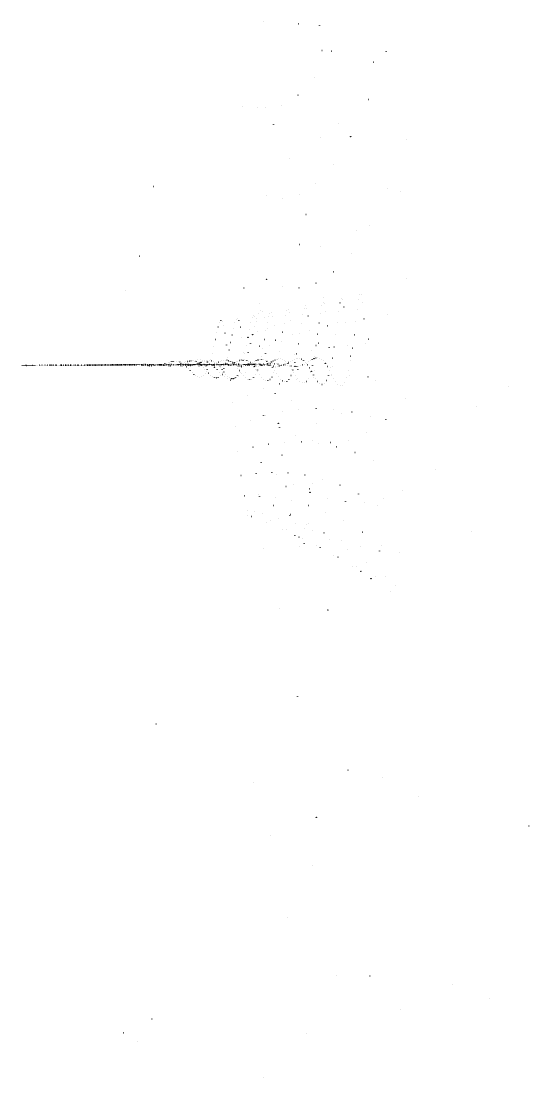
# Model space of a CAD drawing. Header units: millimetres. Extents: x -303 to 487, y -6672 to 12151.
# Drawn here: x 169.3 to 308.8, y -196.8 to 93.7 of the extents above; entities that cross this region are included whole.
import ezdxf

# ---------------------------------------------------------------- set-up
doc = ezdxf.new("R2010")
doc.units = ezdxf.units.MM
for name, color, linetype in [('Orb_10_28_1.00810_1000', 10, 'Continuous'), ('Orb_10_28_1.00891_1000', 1, 'Continuous'), ('Orb_10_28_1.00892_1000', 2, 'Continuous'), ('Orb_10_28_1.00893_1000', 3, 'Continuous'), ('Orb_10_28_1.00894_1000', 4, 'Continuous'), ('Orb_10_28_1.00895_1000', 5, 'Continuous'), ('Orb_10_28_1.00896_1000', 6, 'Continuous'), ('Orb_10_28_1.00897_1000', 7, 'Continuous'), ('Orb_10_28_1.00898_1000', 8, 'Continuous'), ('Orb_10_28_1.00899_1000', 9, 'Continuous')]:
    doc.layers.add(name, color=color, linetype=linetype)

msp = doc.modelspace()

# ---------------------------------------------------------------- linework, layer by layer
at = {"layer": 'Orb_10_28_1.00810_1000'}
for centre in [(245.46, 93.02, -218.55), (251.25, 92.58, 49.09), (251.52, 61.69, 75.12), (245.83, 32.33, -226.19), (251.46, 31.87, 92.7), (234.06, 11.96, 24.33), (234.61, 13.46, 20.73), (235.16, 14.15, 16.95), (235.71, 13.8, 13.28), (236.27, 12.19, 10.04), (233.5, 9.9, 27.56), (236.88, 9.17, 7.6), (232.91, 7.54, 30.26), (232.3, 5.07, 32.36), (237.53, 4.65, 6.34), (251.06, 5.22, 102.05), (215.29, 0.08, 28.71), (215.93, 0.26, 28.5), (216.57, 0.41, 28.25), (217.21, 0.53, 27.98), (217.85, 0.6, 27.7), (218.5, 0.59, 27.41), (219.14, 0.5, 27.15), (219.79, 0.32, 26.93), (220.45, 0.03, 26.79), (231.01, 0.52, 34.7), (231.67, 2.68, 33.83), (221.11, -0.37, 26.74), (221.78, -0.86, 26.81), (222.46, -1.45, 27.03), (223.15, -2.09, 27.41), (223.85, -2.77, 27.95), (229.62, -2.79, 34.85), (230.32, -1.32, 35.01), (238.26, -1.32, 6.65), (224.56, -3.43, 28.66), (225.27, -4.03, 29.51), (225.99, -4.5, 30.48), (226.72, -4.78, 31.52), (227.45, -4.8, 32.56), (228.18, -4.5, 33.52), (228.91, -3.84, 34.32), (239.07, -8.59, 8.88), (294.44, -12.3, 841.66), (239.97, -16.84, 13.29), (250.37, -16.78, 104.03), (240.97, -25.6, 20.02), (242.07, -34.21, 29.05), (249.44, -33.35, 99.91), (243.26, -41.9, 40.13), (247.07, -45.65, -212.6), (248.33, -44.28, 91.21), (244.52, -47.72, 52.79), (245.81, -50.7, 66.26), (247.1, -49.84, 79.49), (206.35, -99.5, 2882.15), (249.35, -138.43, -173.47)]:
    msp.add_circle(centre, 0.01, dxfattribs=at)
at = {"layer": 'Orb_10_28_1.00891_1000'}
for centre in [(235.89, 93.73, 28.14), (230.18, 70.26, -182.82), (236.42, 70.01, 52.82), (273.65, 46.9, 723.78), (236.68, 45.78, 71.49), (230.46, 20.36, -186.91), (236.67, 22.76, 83.93), (223.42, 9.65, 25.07), (223.79, 10.81, 22.26), (224.15, 11.38, 19.31), (224.52, 11.18, 16.43), (224.89, 10.07, 13.84), (222.65, 6.24, 29.77), (223.04, 8.07, 27.61), (225.3, 7.93, 11.78), (222.23, 4.32, 31.49), (225.74, 4.7, 10.54), (210.11, 0, 28.59), (210.57, 0.12, 28.4), (211.03, 0.21, 28.18), (211.48, 0.26, 27.95), (211.94, 0.25, 27.73), (212.4, 0.18, 27.52), (212.87, 0.03, 27.35), (221.34, 0.69, 33.54), (221.79, 2.43, 32.74), (226.22, 0.37, 10.39), (236.41, 2.31, 90.4), (169.27, -0.91, 28.87), (169.65, -0.9, 28.87), (170.03, -0.9, 28.87), (170.41, -0.9, 28.87), (170.79, -0.9, 28.87), (171.18, -0.89, 28.86), (171.56, -0.89, 28.86), (171.95, -0.89, 28.86), (172.33, -0.89, 28.86), (172.72, -0.89, 28.86), (173.1, -0.88, 28.85), (173.49, -0.88, 28.85), (173.88, -0.88, 28.85), (174.27, -0.88, 28.85), (174.66, -0.88, 28.85), (175.05, -0.88, 28.84), (175.44, -0.87, 28.84), (175.83, -0.87, 28.84), (176.23, -0.87, 28.84), (176.62, -0.87, 28.84), (177.02, -0.87, 28.84), (177.41, -0.86, 28.83), (177.81, -0.86, 28.83), (178.21, -0.86, 28.83), (178.61, -0.86, 28.83), (179.01, -0.86, 28.83), (179.41, -0.85, 28.83), (179.81, -0.85, 28.83), (180.21, -0.85, 28.82), (180.61, -0.85, 28.82), (181.02, -0.85, 28.82), (181.42, -0.84, 28.82), (181.82, -0.84, 28.82), (182.23, -0.84, 28.81), (182.64, -0.84, 28.81), (183.05, -0.83, 28.81), (183.45, -0.83, 28.81), (183.86, -0.83, 28.8), (184.27, -0.83, 28.8), (184.69, -0.82, 28.8), (185.1, -0.82, 28.8), (185.51, -0.82, 28.79), (185.93, -0.82, 28.79), (186.34, -0.82, 28.79), (186.76, -0.82, 28.78), (187.17, -0.81, 28.78), (187.59, -0.81, 28.78), (188.01, -0.81, 28.78), (188.43, -0.82, 28.78), (188.85, -0.82, 28.78), (189.27, -0.82, 28.78), (189.69, -0.82, 28.78), (190.12, -0.82, 28.78), (190.54, -0.82, 28.78), (190.96, -0.82, 28.78), (191.39, -0.82, 28.79), (191.82, -0.82, 28.79), (192.25, -0.82, 28.79), (192.67, -0.81, 28.79), (193.1, -0.81, 28.8), (193.53, -0.8, 28.8), (193.96, -0.8, 28.8), (194.4, -0.79, 28.79), (194.83, -0.78, 28.79), (195.26, -0.77, 28.79), (195.7, -0.76, 28.78), (196.13, -0.74, 28.77), (196.57, -0.73, 28.76), (197.01, -0.72, 28.74), (197.44, -0.71, 28.73), (197.88, -0.7, 28.71), (198.32, -0.69, 28.69), (198.76, -0.69, 28.67), (199.21, -0.7, 28.66), (199.65, -0.7, 28.64), (200.09, -0.71, 28.63), (200.54, -0.73, 28.62), (200.98, -0.76, 28.62), (201.43, -0.79, 28.63), (201.88, -0.82, 28.64), (202.33, -0.85, 28.66), (202.78, -0.89, 28.69), (203.23, -0.93, 28.73), (203.69, -0.96, 28.77), (204.14, -0.99, 28.83), (204.6, -1.01, 28.88), (205.06, -1.02, 28.94), (205.52, -1.01, 29), (205.98, -0.99, 29.06), (206.44, -0.95, 29.1), (206.9, -0.88, 29.13), (207.36, -0.8, 29.14), (207.82, -0.69, 29.12), (208.28, -0.57, 29.08), (208.74, -0.43, 29.01), (209.2, -0.28, 28.9), (209.65, -0.14, 28.76), (213.33, -0.19, 27.24), (213.8, -0.5, 27.19), (214.28, -0.88, 27.24), (214.76, -1.33, 27.39), (215.25, -1.83, 27.67), (215.75, -2.36, 28.06), (216.25, -2.88, 28.58), (220.37, -2.08, 33.9), (220.86, -0.83, 33.91), (216.76, -3.37, 29.22), (217.28, -3.78, 29.95), (217.8, -4.06, 30.75), (218.32, -4.16, 31.57), (218.84, -4.05, 32.36), (219.36, -3.69, 33.06), (219.87, -3.03, 33.6), (226.77, -4.96, 11.57), (227.39, -11.13, 14.29), (235.92, -14.63, 91.54), (228.09, -17.83, 18.69), (228.86, -24.69, 24.8), (235.24, -27.56, 88.26), (229.7, -31.19, 32.55), (230.61, -36.76, 41.71), (234.43, -36.33, 81.6), (231.43, -42.19, -175.04), (231.57, -40.73, 51.86), (232.55, -42.42, 62.42), (233.51, -41.14, 72.64), (233.22, -115.6, -144.29), (273.58, -178.03, 742.32), (235.91, -196.78, -92.26)]:
    msp.add_circle(centre, 0.01, dxfattribs=at)
at = {"layer": 'Orb_10_28_1.00892_1000'}
for centre in [(234.35, 69.89, -191.53), (240.85, 70.67, 55.91), (241.12, 44.97, 75.12), (241.09, 20.75, 87.59), (234.68, 16.01, -194.54), (228.39, 11.83, 20.45), (228.75, 12.07, 17.28), (227.65, 9.33, 26.45), (228.03, 10.85, 23.57), (229.13, 11.38, 14.31), (229.52, 9.62, 11.79), (227.26, 7.45, 28.96), (229.94, 6.68, 10.03), (226.42, 3.33, 32.55), (226.85, 5.39, 31.01), (214.57, 0.04, 28.61), (215.04, 0.18, 28.4), (215.5, 0.28, 28.16), (215.96, 0.34, 27.92), (216.43, 0.33, 27.67), (216.9, 0.26, 27.44), (217.37, 0.11, 27.26), (225.97, 1.38, 33.58), (230.41, 2.53, 9.33), (171.91, -0.89, 28.86), (172.29, -0.89, 28.86), (172.68, -0.89, 28.86), (173.06, -0.89, 28.86), (173.45, -0.88, 28.85), (173.84, -0.88, 28.85), (174.22, -0.88, 28.85), (174.61, -0.88, 28.85), (175, -0.88, 28.85), (175.39, -0.87, 28.84), (175.78, -0.87, 28.84), (176.17, -0.87, 28.84), (176.56, -0.87, 28.84), (176.96, -0.87, 28.84), (177.35, -0.86, 28.84), (177.75, -0.86, 28.83), (178.14, -0.86, 28.83), (178.54, -0.86, 28.83), (178.94, -0.86, 28.83), (179.34, -0.86, 28.83), (179.73, -0.85, 28.82), (180.13, -0.85, 28.82), (180.54, -0.85, 28.82), (180.94, -0.85, 28.82), (181.34, -0.85, 28.82), (181.74, -0.85, 28.82), (182.15, -0.84, 28.81), (182.55, -0.84, 28.81), (182.96, -0.84, 28.81), (183.37, -0.84, 28.81), (183.77, -0.84, 28.81), (184.18, -0.83, 28.81), (184.59, -0.83, 28.81), (185, -0.83, 28.8), (185.41, -0.83, 28.8), (185.82, -0.83, 28.8), (186.24, -0.82, 28.8), (186.65, -0.82, 28.8), (187.07, -0.82, 28.8), (187.48, -0.81, 28.79), (187.9, -0.81, 28.79), (188.31, -0.81, 28.79), (188.73, -0.81, 28.78), (189.15, -0.8, 28.78), (189.57, -0.8, 28.78), (189.99, -0.8, 28.78), (190.41, -0.8, 28.77), (190.84, -0.8, 28.77), (191.26, -0.8, 28.77), (191.68, -0.8, 28.76), (192.11, -0.8, 28.76), (192.54, -0.8, 28.76), (192.96, -0.8, 28.76), (193.39, -0.8, 28.76), (193.82, -0.8, 28.76), (194.25, -0.8, 28.76), (194.68, -0.8, 28.76), (195.11, -0.8, 28.76), (195.55, -0.8, 28.77), (195.98, -0.8, 28.77), (196.41, -0.8, 28.77), (196.85, -0.8, 28.78), (197.29, -0.8, 28.78), (197.72, -0.79, 28.78), (198.16, -0.79, 28.78), (198.6, -0.78, 28.78), (199.04, -0.77, 28.78), (199.48, -0.76, 28.78), (199.92, -0.75, 28.77), (200.37, -0.74, 28.76), (200.81, -0.72, 28.75), (201.25, -0.71, 28.74), (201.7, -0.7, 28.72), (202.15, -0.68, 28.71), (202.59, -0.68, 28.69), (203.04, -0.67, 28.67), (203.49, -0.67, 28.65), (203.94, -0.67, 28.63), (204.39, -0.68, 28.61), (204.84, -0.7, 28.6), (205.29, -0.72, 28.6), (205.75, -0.75, 28.6), (206.2, -0.78, 28.61), (206.66, -0.82, 28.62), (207.12, -0.86, 28.65), (207.58, -0.91, 28.69), (208.04, -0.95, 28.74), (208.5, -0.98, 28.79), (208.97, -1.01, 28.85), (209.43, -1.02, 28.92), (209.9, -1.02, 28.98), (210.37, -1.01, 29.04), (210.84, -0.97, 29.1), (211.3, -0.91, 29.14), (211.77, -0.82, 29.16), (212.24, -0.71, 29.15), (212.71, -0.58, 29.11), (213.17, -0.43, 29.04), (213.64, -0.27, 28.93), (214.11, -0.11, 28.79), (217.84, -0.14, 27.13), (218.32, -0.47, 27.08), (218.8, -0.89, 27.13), (219.29, -1.38, 27.3), (219.79, -1.93, 27.61), (220.3, -2.5, 28.05), (225, -1.8, 34.24), (225.49, -0.35, 34.13), (230.94, -2.77, 9.98), (240.8, -0.54, 93.66), (220.81, -3.07, 28.63), (221.33, -3.59, 29.34), (221.86, -4.02, 30.15), (222.38, -4.29, 31.02), (222.92, -4.36, 31.91), (223.45, -4.19, 32.75), (223.97, -3.72, 33.47), (224.49, -2.93, 34), (231.55, -9.07, 12.23), (232.23, -16.08, 16.28), (240.27, -17.93, 94.08), (232.99, -23.42, 22.2), (233.84, -30.58, 29.94), (239.55, -30.92, 89.86), (234.76, -36.91, 39.32), (238.69, -39.41, 82.18), (235.73, -41.71, 49.92), (236.73, -44.21, 61.16), (237.73, -43.67, 72.24), (235.76, -51.34, -180.04), (278.5, -119.35, 765.52), (237.72, -130.03, -144.9), (197.36, -184.4, 2669.68)]:
    msp.add_circle(centre, 0.01, dxfattribs=at)
at = {"layer": 'Orb_10_28_1.00893_1000'}
for centre in [(245.37, 73.41, 57.44), (238.63, 65.36, -201.51), (245.66, 46.08, 77.75), (245.64, 20.39, 90.77), (197.93, 19.59, 2666.03), (232.78, 12.18, 21.5), (233.14, 12.81, 18.08), (233.5, 12.51, 14.76), (232.03, 8.96, 27.71), (232.41, 10.82, 24.77), (233.88, 11.08, 11.81), (231.63, 6.81, 30.18), (234.3, 8.4, 9.57), (239.08, 5.94, -201.88), (231.2, 4.56, 32.11), (234.75, 4.4, 8.38), (219.18, 0.1, 28.61), (219.66, 0.25, 28.38), (220.13, 0.36, 28.12), (220.6, 0.43, 27.85), (221.07, 0.42, 27.58), (221.54, 0.34, 27.34), (222.02, 0.17, 27.13), (230.28, 0.39, 34.28), (230.75, 2.38, 33.47), (174.65, -0.88, 28.85), (175.04, -0.88, 28.85), (175.42, -0.88, 28.85), (175.81, -0.87, 28.84), (176.2, -0.87, 28.84), (176.59, -0.87, 28.84), (176.99, -0.87, 28.84), (177.38, -0.87, 28.84), (177.77, -0.86, 28.84), (178.17, -0.86, 28.83), (178.56, -0.86, 28.83), (178.96, -0.86, 28.83), (179.35, -0.86, 28.83), (179.75, -0.85, 28.83), (180.15, -0.85, 28.82), (180.55, -0.85, 28.82), (180.95, -0.85, 28.82), (181.35, -0.85, 28.82), (181.75, -0.84, 28.82), (182.15, -0.84, 28.81), (182.56, -0.84, 28.81), (182.96, -0.84, 28.81), (183.36, -0.84, 28.81), (183.77, -0.84, 28.81), (184.18, -0.83, 28.81), (184.58, -0.83, 28.8), (184.99, -0.83, 28.8), (185.4, -0.83, 28.8), (185.81, -0.83, 28.8), (186.22, -0.83, 28.8), (186.64, -0.82, 28.8), (187.05, -0.82, 28.79), (187.46, -0.82, 28.79), (187.88, -0.82, 28.79), (188.29, -0.82, 28.79), (188.71, -0.82, 28.79), (189.13, -0.81, 28.79), (189.54, -0.81, 28.79), (189.96, -0.81, 28.79), (190.38, -0.81, 28.78), (190.8, -0.8, 28.78), (191.22, -0.8, 28.78), (191.65, -0.8, 28.78), (192.07, -0.8, 28.78), (192.49, -0.79, 28.77), (192.92, -0.79, 28.77), (193.35, -0.79, 28.77), (193.77, -0.79, 28.77), (194.2, -0.78, 28.76), (194.63, -0.78, 28.76), (195.06, -0.78, 28.76), (195.49, -0.78, 28.75), (195.92, -0.78, 28.75), (196.35, -0.78, 28.75), (196.79, -0.78, 28.75), (197.22, -0.78, 28.74), (197.66, -0.78, 28.74), (198.09, -0.78, 28.74), (198.53, -0.78, 28.74), (198.97, -0.78, 28.74), (199.41, -0.78, 28.74), (199.85, -0.79, 28.75), (200.29, -0.79, 28.75), (200.73, -0.79, 28.75), (201.17, -0.79, 28.76), (201.62, -0.79, 28.76), (202.06, -0.78, 28.77), (202.51, -0.78, 28.77), (202.95, -0.77, 28.77), (203.4, -0.76, 28.77), (203.85, -0.75, 28.77), (204.3, -0.74, 28.76), (204.75, -0.73, 28.76), (205.2, -0.71, 28.75), (205.65, -0.7, 28.74), (206.1, -0.68, 28.72), (206.56, -0.67, 28.7), (207.01, -0.66, 28.68), (207.46, -0.65, 28.66), (207.92, -0.65, 28.64), (208.38, -0.65, 28.62), (208.84, -0.65, 28.6), (209.29, -0.67, 28.58), (209.75, -0.69, 28.57), (210.22, -0.72, 28.57), (210.68, -0.75, 28.57), (211.14, -0.79, 28.59), (211.61, -0.84, 28.61), (212.08, -0.88, 28.65), (212.55, -0.93, 28.7), (213.02, -0.97, 28.76), (213.49, -1.01, 28.82), (213.96, -1.03, 28.89), (214.44, -1.04, 28.97), (214.91, -1.02, 29.04), (215.39, -0.99, 29.1), (215.86, -0.93, 29.15), (216.34, -0.84, 29.17), (216.82, -0.72, 29.17), (217.29, -0.58, 29.14), (217.77, -0.43, 29.07), (218.24, -0.25, 28.96), (218.71, -0.07, 28.8), (222.5, -0.1, 27), (222.99, -0.47, 26.95), (223.48, -0.94, 27.02), (223.98, -1.49, 27.23), (224.49, -2.09, 27.59), (225.01, -2.72, 28.1), (229.28, -2.66, 34.46), (229.79, -1.31, 34.58), (235.27, -0.9, 8.56), (245.33, -2.08, 96.86), (225.53, -3.34, 28.76), (226.06, -3.89, 29.56), (226.6, -4.31, 30.46), (227.14, -4.56, 31.42), (227.68, -4.56, 32.38), (228.22, -4.28, 33.26), (228.75, -3.65, 33.99), (235.86, -7.35, 10.42), (236.54, -14.7, 14.19), (244.78, -20.27, 96.88), (237.3, -22.53, 20), (238.15, -30.3, 27.83), (283.26, -29.64, 779.69), (244.03, -33.64, 91.96), (239.08, -37.35, 37.51), (240.07, -42.89, 48.64), (243.13, -42.14, 83.4), (241.1, -46.09, 60.6), (242.14, -46.09, 72.54), (240.35, -67.66, -182.76), (242.56, -152.79, -140.82)]:
    msp.add_circle(centre, 0.01, dxfattribs=at)
at = {"layer": 'Orb_10_28_1.00894_1000'}
for centre in [(249.97, 78.31, 57.35), (243.02, 55.94, -212.24), (250.3, 49.17, 79.39), (250.31, 21.7, 93.51), (237.29, 12.47, 22.46), (237.65, 13.47, 18.8), (238.01, 13.52, 15.14), (238.39, 12.41, 11.79), (236.92, 10.76, 25.87), (238.79, 9.95, 9.1), (236.12, 6.19, 31.28), (236.53, 8.58, 28.85), (239.24, 6.05, 7.45), (235.68, 3.76, 33.09), (223.94, 0.17, 28.59), (224.42, 0.33, 28.34), (224.9, 0.46, 28.06), (225.38, 0.53, 27.76), (225.86, 0.52, 27.47), (226.34, 0.42, 27.2), (226.82, 0.21, 26.98), (235.21, 1.48, 34.27), (239.74, 0.71, 7.22), (177.48, -0.87, 28.84), (177.87, -0.87, 28.84), (178.26, -0.86, 28.83), (178.66, -0.86, 28.83), (179.05, -0.86, 28.83), (179.45, -0.86, 28.83), (179.84, -0.86, 28.83), (180.24, -0.85, 28.83), (180.64, -0.85, 28.82), (181.03, -0.85, 28.82), (181.43, -0.85, 28.82), (181.83, -0.85, 28.82), (182.23, -0.84, 28.82), (182.64, -0.84, 28.81), (183.04, -0.84, 28.81), (183.44, -0.84, 28.81), (183.85, -0.84, 28.81), (184.25, -0.83, 28.81), (184.66, -0.83, 28.81), (185.06, -0.83, 28.8), (185.47, -0.83, 28.8), (185.88, -0.83, 28.8), (186.29, -0.83, 28.8), (186.7, -0.82, 28.8), (187.11, -0.82, 28.79), (187.52, -0.82, 28.79), (187.93, -0.82, 28.79), (188.35, -0.82, 28.79), (188.76, -0.81, 28.79), (189.18, -0.81, 28.79), (189.59, -0.81, 28.78), (190.01, -0.81, 28.78), (190.43, -0.81, 28.78), (190.85, -0.81, 28.78), (191.27, -0.81, 28.78), (191.69, -0.8, 28.78), (192.11, -0.8, 28.78), (192.53, -0.8, 28.77), (192.96, -0.8, 28.77), (193.38, -0.8, 28.77), (193.81, -0.8, 28.77), (194.23, -0.79, 28.77), (194.66, -0.79, 28.77), (195.09, -0.79, 28.77), (195.52, -0.79, 28.77), (195.95, -0.78, 28.76), (196.38, -0.78, 28.76), (196.81, -0.78, 28.76), (197.24, -0.78, 28.76), (197.67, -0.77, 28.75), (198.11, -0.77, 28.75), (198.54, -0.77, 28.75), (198.98, -0.77, 28.75), (199.42, -0.76, 28.74), (199.85, -0.76, 28.74), (200.29, -0.76, 28.74), (200.73, -0.76, 28.73), (201.17, -0.76, 28.73), (201.61, -0.76, 28.73), (202.06, -0.76, 28.73), (202.5, -0.76, 28.72), (202.94, -0.76, 28.72), (203.39, -0.76, 28.72), (203.84, -0.77, 28.73), (204.28, -0.77, 28.73), (204.73, -0.77, 28.73), (205.18, -0.77, 28.73), (205.63, -0.77, 28.74), (206.08, -0.77, 28.74), (206.53, -0.77, 28.75), (206.99, -0.77, 28.75), (207.44, -0.76, 28.76), (207.9, -0.76, 28.76), (208.35, -0.75, 28.76), (208.81, -0.73, 28.76), (209.27, -0.72, 28.75), (209.73, -0.71, 28.74), (210.18, -0.69, 28.73), (210.64, -0.67, 28.72), (211.11, -0.66, 28.7), (211.57, -0.64, 28.68), (212.03, -0.63, 28.66), (212.49, -0.62, 28.63), (212.96, -0.62, 28.61), (213.42, -0.63, 28.59), (213.89, -0.64, 28.57), (214.36, -0.66, 28.55), (214.83, -0.68, 28.54), (215.3, -0.72, 28.54), (215.77, -0.76, 28.56), (216.24, -0.81, 28.58), (216.72, -0.86, 28.62), (217.19, -0.92, 28.67), (217.67, -0.96, 28.73), (218.15, -1.01, 28.8), (218.63, -1.04, 28.87), (219.12, -1.05, 28.96), (219.6, -1.04, 29.04), (220.08, -1.01, 29.11), (220.57, -0.94, 29.16), (221.05, -0.85, 29.2), (221.54, -0.73, 29.2), (222.02, -0.58, 29.17), (222.5, -0.4, 29.1), (222.98, -0.21, 28.97), (223.46, -0.02, 28.81), (227.31, -0.1, 26.85), (227.81, -0.53, 26.82), (228.31, -1.06, 26.93), (228.82, -1.67, 27.19), (229.34, -2.34, 27.62), (234.21, -2.18, 34.93), (234.72, -0.52, 34.86), (250.01, -2.31, 100.09), (229.87, -3.03, 28.22), (230.4, -3.69, 28.99), (230.94, -4.25, 29.9), (231.49, -4.66, 30.91), (232.05, -4.84, 31.97), (232.6, -4.73, 32.99), (233.15, -4.28, 33.89), (233.69, -3.43, 34.57), (240.33, -5.96, 8.75), (243.66, -10.63, -208.12), (241, -13.68, 12.34), (241.76, -22.03, 18.13), (249.45, -21.68, 100.05), (242.62, -30.44, 26.16), (248.67, -35.81, 94.65), (243.56, -38.18, 36.26), (244.58, -44.4, 48.01), (247.74, -44.63, 85.35), (245.64, -48.16, 60.77), (246.71, -48.52, 73.6), (245.21, -91.9, -182.04), (287.96, -171.18, 810.44), (247.79, -184.52, -130.57)]:
    msp.add_circle(centre, 0.01, dxfattribs=at)
at = {"layer": 'Orb_10_28_1.00895_1000'}
for centre in [(254.63, 85.51, 55.42), (255.03, 54.39, 79.9), (247.57, 40.57, -222.83), (255.09, 24.82, 95.76), (241.93, 12.75, 23.32), (242.29, 14.11, 19.41), (242.65, 14.49, 15.42), (243.02, 13.65, 11.67), (241.55, 10.7, 26.88), (243.41, 11.36, 8.55), (241.16, 8.23, 29.9), (243.85, 7.51, 6.49), (240.28, 3.01, 33.97), (240.73, 5.59, 32.28), (228.35, 0.06, 28.8), (228.84, 0.26, 28.56), (229.33, 0.44, 28.27), (229.81, 0.57, 27.96), (230.3, 0.64, 27.63), (230.78, 0.61, 27.31), (231.27, 0.48, 27.03), (231.76, 0.23, 26.8), (239.8, 0.64, 34.98), (244.35, 2.06, 5.89), (180.4, -0.85, 28.83), (180.79, -0.85, 28.82), (181.19, -0.85, 28.82), (181.59, -0.85, 28.82), (181.99, -0.85, 28.82), (182.38, -0.85, 28.82), (182.79, -0.84, 28.82), (183.19, -0.84, 28.81), (183.59, -0.84, 28.81), (183.99, -0.84, 28.81), (184.39, -0.84, 28.81), (184.8, -0.83, 28.81), (185.2, -0.83, 28.81), (185.61, -0.83, 28.8), (186.02, -0.83, 28.8), (186.42, -0.83, 28.8), (186.83, -0.82, 28.8), (187.24, -0.82, 28.8), (187.65, -0.82, 28.79), (188.06, -0.82, 28.79), (188.48, -0.82, 28.79), (188.89, -0.82, 28.79), (189.3, -0.81, 28.79), (189.72, -0.81, 28.79), (190.13, -0.81, 28.78), (190.55, -0.81, 28.78), (190.97, -0.81, 28.78), (191.39, -0.8, 28.78), (191.8, -0.8, 28.78), (192.22, -0.8, 28.78), (192.65, -0.8, 28.77), (193.07, -0.8, 28.77), (193.49, -0.8, 28.77), (193.91, -0.79, 28.77), (194.34, -0.79, 28.77), (194.76, -0.79, 28.77), (195.19, -0.79, 28.76), (195.62, -0.79, 28.76), (196.04, -0.79, 28.76), (196.47, -0.79, 28.76), (196.9, -0.78, 28.76), (197.33, -0.78, 28.76), (197.76, -0.78, 28.76), (198.2, -0.78, 28.75), (198.63, -0.78, 28.75), (199.06, -0.78, 28.75), (199.5, -0.77, 28.75), (199.94, -0.77, 28.75), (200.37, -0.77, 28.75), (200.81, -0.77, 28.75), (201.25, -0.76, 28.75), (201.69, -0.76, 28.74), (202.13, -0.76, 28.74), (202.57, -0.76, 28.74), (203.01, -0.75, 28.74), (203.46, -0.75, 28.73), (203.9, -0.75, 28.73), (204.35, -0.74, 28.73), (204.79, -0.74, 28.72), (205.24, -0.74, 28.72), (205.69, -0.74, 28.72), (206.14, -0.74, 28.71), (206.59, -0.74, 28.71), (207.04, -0.74, 28.71), (207.49, -0.74, 28.71), (207.94, -0.74, 28.71), (208.4, -0.75, 28.71), (208.85, -0.75, 28.71), (209.31, -0.75, 28.71), (209.76, -0.76, 28.72), (210.22, -0.76, 28.72), (210.68, -0.76, 28.73), (211.14, -0.76, 28.73), (211.6, -0.76, 28.74), (212.06, -0.75, 28.74), (212.53, -0.75, 28.74), (212.99, -0.74, 28.75), (213.46, -0.73, 28.75), (213.92, -0.71, 28.74), (214.39, -0.7, 28.74), (214.85, -0.68, 28.73), (215.32, -0.66, 28.71), (215.79, -0.65, 28.7), (216.26, -0.63, 28.68), (216.73, -0.61, 28.65), (217.2, -0.6, 28.62), (217.67, -0.6, 28.6), (218.15, -0.6, 28.57), (218.62, -0.61, 28.55), (219.1, -0.63, 28.53), (219.57, -0.65, 28.52), (220.05, -0.69, 28.52), (220.53, -0.74, 28.52), (221.01, -0.79, 28.55), (221.49, -0.85, 28.58), (221.98, -0.9, 28.63), (222.47, -0.96, 28.7), (222.95, -1.01, 28.78), (223.44, -1.04, 28.86), (223.93, -1.06, 28.95), (224.43, -1.06, 29.04), (224.92, -1.02, 29.12), (225.41, -0.96, 29.19), (225.9, -0.86, 29.23), (226.4, -0.73, 29.23), (226.89, -0.56, 29.2), (227.38, -0.37, 29.12), (227.87, -0.16, 28.98), (232.26, -0.14, 26.68), (232.77, -0.64, 26.69), (233.28, -1.25, 26.85), (233.8, -1.95, 27.19), (234.33, -2.69, 27.72), (239.29, -1.38, 35.36), (254.82, -1.14, 103.35), (234.87, -3.44, 28.45), (235.42, -4.13, 29.35), (235.98, -4.69, 30.4), (236.54, -5.04, 31.53), (237.1, -5.11, 32.68), (237.67, -4.82, 33.74), (238.22, -4.12, 34.63), (238.76, -2.98, 35.2), (244.93, -4.88, 7.17), (245.6, -13.03, 10.66), (246.37, -21.96, 16.56), (254.26, -22.12, 103.65), (247.24, -31.04, 24.92), (248.49, -34.84, -211.96), (253.47, -37.41, 98.03), (248.21, -39.46, 35.57), (249.25, -46.3, 48.08), (252.51, -46.91, 88.11), (293.12, -46.67, 828.63), (250.35, -50.5, 61.72), (251.45, -51.03, 75.5), (250.41, -125.16, -176.16), (201.24, -186.71, 2725.73)]:
    msp.add_circle(centre, 0.01, dxfattribs=at)
at = {"layer": 'Orb_10_28_1.00896_1000'}
for centre in [(251.97, 85.69, -228.41), (259.84, 61.98, 78.99), (201.76, 29.1, 2720.58), (259.97, 29.98, 97.32), (252.31, 17.77, -231.98), (247.05, 14.76, 19.9), (247.41, 15.45, 15.57), (247.77, 14.84, 11.43), (246.69, 13.07, 24.07), (248.16, 12.68, 7.89), (246.31, 10.69, 27.79), (248.59, 8.81, 5.43), (245.9, 7.92, 30.87), (245.47, 5.05, 33.22), (249.08, 3.18, 4.52), (233.38, 0.16, 28.76), (233.87, 0.39, 28.49), (234.37, 0.58, 28.17), (234.86, 0.71, 27.82), (235.35, 0.76, 27.46), (235.85, 0.7, 27.11), (236.34, 0.53, 26.81), (236.84, 0.21, 26.6), (245, 2.3, 34.79), (259.75, 1.63, 106.55), (183.4, -0.84, 28.81), (183.8, -0.84, 28.81), (184.2, -0.84, 28.81), (184.6, -0.84, 28.81), (185, -0.83, 28.81), (185.41, -0.83, 28.81), (185.81, -0.83, 28.8), (186.22, -0.83, 28.8), (186.62, -0.83, 28.8), (187.03, -0.83, 28.8), (187.44, -0.82, 28.8), (187.85, -0.82, 28.8), (188.26, -0.82, 28.79), (188.67, -0.82, 28.79), (189.08, -0.82, 28.79), (189.49, -0.81, 28.79), (189.91, -0.81, 28.79), (190.32, -0.81, 28.79), (190.74, -0.81, 28.78), (191.15, -0.81, 28.78), (191.57, -0.81, 28.78), (191.99, -0.8, 28.78), (192.4, -0.8, 28.78), (192.82, -0.8, 28.78), (193.24, -0.8, 28.77), (193.66, -0.8, 28.77), (194.09, -0.79, 28.77), (194.51, -0.79, 28.77), (194.93, -0.79, 28.77), (195.36, -0.79, 28.76), (195.78, -0.79, 28.76), (196.21, -0.79, 28.76), (196.64, -0.78, 28.76), (197.06, -0.78, 28.76), (197.49, -0.78, 28.76), (197.92, -0.78, 28.75), (198.35, -0.78, 28.75), (198.79, -0.78, 28.75), (199.22, -0.77, 28.75), (199.65, -0.77, 28.75), (200.09, -0.77, 28.75), (200.52, -0.77, 28.74), (200.96, -0.77, 28.74), (201.4, -0.77, 28.74), (201.83, -0.77, 28.74), (202.27, -0.76, 28.74), (202.71, -0.76, 28.74), (203.15, -0.76, 28.74), (203.6, -0.76, 28.74), (204.04, -0.76, 28.74), (204.48, -0.76, 28.73), (204.93, -0.75, 28.73), (205.37, -0.75, 28.73), (205.82, -0.75, 28.73), (206.27, -0.75, 28.73), (206.71, -0.74, 28.73), (207.16, -0.74, 28.72), (207.61, -0.74, 28.72), (208.06, -0.73, 28.72), (208.52, -0.73, 28.72), (208.97, -0.73, 28.71), (209.42, -0.73, 28.71), (209.88, -0.72, 28.71), (210.33, -0.72, 28.7), (210.79, -0.72, 28.7), (211.25, -0.72, 28.7), (211.71, -0.72, 28.69), (212.17, -0.72, 28.69), (212.63, -0.73, 28.69), (213.09, -0.73, 28.69), (213.55, -0.73, 28.69), (214.01, -0.74, 28.69), (214.48, -0.74, 28.7), (214.94, -0.74, 28.7), (215.41, -0.74, 28.71), (215.88, -0.75, 28.71), (216.35, -0.75, 28.72), (216.82, -0.74, 28.73), (217.29, -0.74, 28.73), (217.76, -0.73, 28.74), (218.23, -0.72, 28.74), (218.71, -0.71, 28.74), (219.18, -0.69, 28.73), (219.65, -0.67, 28.72), (220.13, -0.65, 28.71), (220.61, -0.63, 28.69), (221.08, -0.61, 28.67), (221.56, -0.6, 28.65), (222.04, -0.58, 28.62), (222.52, -0.57, 28.59), (223, -0.57, 28.56), (223.48, -0.58, 28.53), (223.97, -0.6, 28.51), (224.45, -0.62, 28.49), (224.94, -0.66, 28.49), (225.43, -0.71, 28.49), (225.92, -0.77, 28.51), (226.41, -0.83, 28.55), (226.9, -0.9, 28.6), (227.39, -0.96, 28.67), (227.89, -1.02, 28.76), (228.39, -1.06, 28.85), (228.89, -1.08, 28.95), (229.39, -1.08, 29.05), (229.89, -1.04, 29.14), (230.39, -0.97, 29.22), (230.89, -0.86, 29.26), (231.39, -0.71, 29.27), (231.89, -0.53, 29.23), (232.39, -0.31, 29.13), (232.89, -0.08, 28.98), (237.35, -0.24, 26.5), (237.87, -0.83, 26.56), (238.39, -1.54, 26.81), (238.93, -2.33, 27.26), (243.98, -2.18, 35.8), (244.5, -0.15, 35.62), (239.47, -3.16, 27.94), (240.03, -3.96, 28.82), (240.59, -4.66, 29.88), (241.16, -5.18, 31.08), (241.74, -5.42, 32.34), (242.31, -5.3, 33.56), (242.88, -4.75, 34.63), (243.44, -3.72, 35.42), (249.66, -4.12, 5.63), (250.33, -12.8, 9.13), (251.12, -22.37, 15.26), (259.22, -21.45, 107.66), (252.01, -32.16, 24.11), (258.43, -38.37, 102.14), (253.01, -41.27, 35.47), (254.09, -48.66, 48.89), (257.45, -48.97, 91.75), (255.22, -53.17, 63.55), (256.36, -53.63, 78.33), (253.61, -68.15, -211.55), (256.02, -168.65, -162.69), (298.1, -175.09, 861.35)]:
    msp.add_circle(centre, 0.01, dxfattribs=at)
at = {"layer": 'Orb_10_28_1.00897_1000'}
for centre in [(264.7, 72.2, 76.24), (256.61, 65.53, -243.28), (264.94, 37.49, 97.89), (251.93, 15.47, 20.26), (252.28, 16.44, 15.57), (252.64, 16.03, 11.01), (251.57, 13.45, 24.7), (253.02, 13.94, 7.05), (251.18, 10.74, 28.6), (253.44, 9.97, 4.23), (250.77, 7.68, 31.77), (264.8, 6.28, 109.5), (250.32, 4.56, 34.09), (253.94, 4.06, 3.07), (238.04, 0.03, 28.96), (238.54, 0.29, 28.71), (239.04, 0.54, 28.4), (239.54, 0.73, 28.03), (240.04, 0.86, 27.64), (240.54, 0.88, 27.24), (241.04, 0.78, 26.87), (241.55, 0.54, 26.57), (242.06, 0.13, 26.37), (249.84, 1.65, 35.56), (186.48, -0.83, 28.8), (186.88, -0.83, 28.8), (187.29, -0.83, 28.8), (187.7, -0.82, 28.8), (188.1, -0.82, 28.8), (188.51, -0.82, 28.79), (188.92, -0.82, 28.79), (189.33, -0.82, 28.79), (189.74, -0.81, 28.79), (190.16, -0.81, 28.79), (190.57, -0.81, 28.79), (190.98, -0.81, 28.78), (191.4, -0.81, 28.78), (191.81, -0.81, 28.78), (192.23, -0.8, 28.78), (192.64, -0.8, 28.78), (193.06, -0.8, 28.78), (193.48, -0.8, 28.77), (193.9, -0.8, 28.77), (194.32, -0.8, 28.77), (194.74, -0.79, 28.77), (195.16, -0.79, 28.77), (195.59, -0.79, 28.77), (196.01, -0.79, 28.76), (196.44, -0.79, 28.76), (196.86, -0.79, 28.76), (197.29, -0.78, 28.76), (197.72, -0.78, 28.76), (198.15, -0.78, 28.76), (198.57, -0.78, 28.75), (199, -0.78, 28.75), (199.44, -0.77, 28.75), (199.87, -0.77, 28.75), (200.3, -0.77, 28.75), (200.73, -0.77, 28.75), (201.17, -0.77, 28.74), (201.6, -0.77, 28.74), (202.04, -0.76, 28.74), (202.48, -0.76, 28.74), (202.92, -0.76, 28.74), (203.36, -0.76, 28.74), (203.8, -0.76, 28.73), (204.24, -0.76, 28.73), (204.68, -0.75, 28.73), (205.12, -0.75, 28.73), (205.57, -0.75, 28.73), (206.01, -0.75, 28.73), (206.46, -0.75, 28.73), (206.9, -0.75, 28.72), (207.35, -0.75, 28.72), (207.8, -0.75, 28.72), (208.25, -0.74, 28.72), (208.7, -0.74, 28.72), (209.15, -0.74, 28.72), (209.6, -0.74, 28.72), (210.06, -0.74, 28.72), (210.51, -0.73, 28.72), (210.97, -0.73, 28.71), (211.42, -0.73, 28.71), (211.88, -0.73, 28.71), (212.34, -0.72, 28.71), (212.8, -0.72, 28.71), (213.25, -0.72, 28.7), (213.72, -0.71, 28.7), (214.18, -0.71, 28.7), (214.64, -0.71, 28.69), (215.1, -0.71, 28.69), (215.57, -0.71, 28.68), (216.03, -0.7, 28.68), (216.5, -0.7, 28.68), (216.97, -0.71, 28.67), (217.44, -0.71, 28.67), (217.91, -0.71, 28.67), (218.38, -0.71, 28.67), (218.85, -0.72, 28.67), (219.32, -0.72, 28.68), (219.79, -0.73, 28.68), (220.27, -0.73, 28.69), (220.74, -0.73, 28.7), (221.22, -0.73, 28.7), (221.7, -0.73, 28.71), (222.18, -0.73, 28.72), (222.66, -0.72, 28.72), (223.14, -0.71, 28.73), (223.62, -0.7, 28.73), (224.1, -0.68, 28.73), (224.59, -0.66, 28.72), (225.07, -0.64, 28.71), (225.55, -0.62, 28.69), (226.04, -0.6, 28.67), (226.53, -0.58, 28.64), (227.01, -0.56, 28.61), (227.5, -0.55, 28.58), (227.99, -0.55, 28.54), (228.48, -0.55, 28.51), (228.97, -0.57, 28.48), (229.46, -0.6, 28.46), (229.96, -0.64, 28.45), (230.45, -0.69, 28.46), (230.95, -0.75, 28.48), (231.45, -0.82, 28.52), (231.95, -0.9, 28.58), (232.46, -0.97, 28.66), (232.96, -1.03, 28.75), (233.47, -1.08, 28.85), (233.98, -1.1, 28.97), (234.48, -1.1, 29.08), (234.99, -1.06, 29.18), (235.5, -0.98, 29.26), (236.01, -0.85, 29.31), (236.52, -0.68, 29.31), (237.03, -0.47, 29.26), (237.54, -0.23, 29.14), (242.58, -0.43, 26.33), (243.11, -1.14, 26.47), (243.64, -1.96, 26.84), (244.19, -2.86, 27.45), (249.33, -0.89, 36.23), (244.75, -3.76, 28.3), (245.32, -4.6, 29.38), (245.9, -5.27, 30.63), (246.49, -5.68, 31.99), (247.07, -5.73, 33.36), (247.66, -5.33, 34.61), (248.23, -4.41, 35.61), (248.79, -2.93, 36.2), (254.52, -3.7, 4.09), (303.32, -6.65, 873.8), (255.2, -13.01, 7.72), (257.32, -14.24, -237.79), (264.31, -19.44, 112), (256, -23.32, 14.25), (256.92, -33.87, 23.76), (263.53, -38.53, 106.98), (257.95, -43.67, 36.04), (259.07, -51.54, 50.54), (262.55, -50.7, 96.36), (260.25, -56.18, 66.35), (261.43, -56.29, 82.18), (259.11, -112.22, -204.32)]:
    msp.add_circle(centre, 0.01, dxfattribs=at)
at = {"layer": 'Orb_10_28_1.00898_1000'}
for centre in [(269.61, 85.35, 71.06), (269.99, 47.73, 97.01), (261.48, 36.07, -255.78), (257.27, 17.51, 15.37), (256.92, 16.27, 20.45), (257.62, 17.24, 10.38), (258, 15.15, 6.01), (256.56, 13.93, 25.21), (269.95, 13.21, 111.88), (256.17, 10.89, 29.33), (258.42, 10.99, 2.84), (255.75, 7.51, 32.6), (255.3, 4.15, 34.93), (258.91, 4.68, 1.49), (243.33, 0.18, 28.91), (243.83, 0.46, 28.62), (244.34, 0.72, 28.25), (244.85, 0.92, 27.84), (245.35, 1.02, 27.39), (245.86, 1, 26.96), (246.37, 0.83, 26.57), (246.89, 0.48, 26.28), (254.8, 1.05, 36.31), (189.64, -0.82, 28.79), (190.05, -0.81, 28.79), (190.46, -0.81, 28.79), (190.87, -0.81, 28.79), (191.28, -0.81, 28.78), (191.7, -0.81, 28.78), (192.11, -0.81, 28.78), (192.53, -0.8, 28.78), (192.94, -0.8, 28.78), (193.36, -0.8, 28.78), (193.78, -0.8, 28.77), (194.19, -0.8, 28.77), (194.61, -0.8, 28.77), (195.03, -0.79, 28.77), (195.45, -0.79, 28.77), (195.88, -0.79, 28.77), (196.3, -0.79, 28.76), (196.72, -0.79, 28.76), (197.15, -0.79, 28.76), (197.57, -0.78, 28.76), (198, -0.78, 28.76), (198.43, -0.78, 28.76), (198.85, -0.78, 28.75), (199.28, -0.78, 28.75), (199.71, -0.77, 28.75), (200.14, -0.77, 28.75), (200.57, -0.77, 28.75), (201.01, -0.77, 28.75), (201.44, -0.77, 28.74), (201.87, -0.77, 28.74), (202.31, -0.76, 28.74), (202.74, -0.76, 28.74), (203.18, -0.76, 28.74), (203.62, -0.76, 28.74), (204.06, -0.76, 28.74), (204.5, -0.76, 28.73), (204.94, -0.75, 28.73), (205.38, -0.75, 28.73), (205.82, -0.75, 28.73), (206.27, -0.75, 28.73), (206.71, -0.75, 28.73), (207.15, -0.75, 28.72), (207.6, -0.74, 28.72), (208.05, -0.74, 28.72), (208.5, -0.74, 28.72), (208.94, -0.74, 28.72), (209.39, -0.74, 28.72), (209.84, -0.74, 28.71), (210.3, -0.74, 28.71), (210.75, -0.73, 28.71), (211.2, -0.73, 28.71), (211.66, -0.73, 28.71), (212.11, -0.73, 28.71), (212.57, -0.73, 28.71), (213.03, -0.73, 28.71), (213.48, -0.73, 28.7), (213.94, -0.73, 28.7), (214.4, -0.72, 28.7), (214.86, -0.72, 28.7), (215.33, -0.72, 28.7), (215.79, -0.72, 28.7), (216.25, -0.72, 28.7), (216.72, -0.71, 28.7), (217.18, -0.71, 28.7), (217.65, -0.71, 28.69), (218.12, -0.7, 28.69), (218.59, -0.7, 28.69), (219.06, -0.7, 28.68), (219.53, -0.69, 28.68), (220, -0.69, 28.68), (220.47, -0.69, 28.67), (220.95, -0.69, 28.67), (221.42, -0.69, 28.66), (221.9, -0.69, 28.66), (222.37, -0.69, 28.66), (222.85, -0.69, 28.66), (223.33, -0.7, 28.66), (223.81, -0.7, 28.66), (224.29, -0.71, 28.66), (224.77, -0.71, 28.66), (225.25, -0.72, 28.67), (225.74, -0.72, 28.68), (226.22, -0.72, 28.69), (226.71, -0.72, 28.69), (227.2, -0.72, 28.7), (227.68, -0.72, 28.71), (228.17, -0.71, 28.72), (228.66, -0.69, 28.72), (229.15, -0.68, 28.72), (229.64, -0.66, 28.71), (230.14, -0.63, 28.7), (230.63, -0.61, 28.69), (231.12, -0.58, 28.66), (231.62, -0.56, 28.63), (232.11, -0.54, 28.6), (232.61, -0.52, 28.56), (233.11, -0.52, 28.53), (233.61, -0.52, 28.49), (234.11, -0.54, 28.46), (234.61, -0.57, 28.43), (235.11, -0.61, 28.42), (235.61, -0.67, 28.43), (236.12, -0.74, 28.45), (236.63, -0.82, 28.49), (237.14, -0.9, 28.56), (237.65, -0.98, 28.64), (238.16, -1.05, 28.75), (238.68, -1.11, 28.87), (239.2, -1.13, 28.99), (239.71, -1.13, 29.12), (240.23, -1.08, 29.23), (240.75, -0.98, 29.31), (241.27, -0.83, 29.36), (241.79, -0.63, 29.35), (242.3, -0.39, 29.28), (242.81, -0.12, 29.14), (247.41, -0.04, 26.13), (247.94, -0.73, 26.18), (248.48, -1.58, 26.45), (249.03, -2.54, 26.99), (254.28, -1.59, 36.83), (249.6, -3.54, 27.8), (250.18, -4.5, 28.88), (250.77, -5.33, 30.18), (253.15, -5.07, 35.8), (253.72, -3.64, 36.6), (259.5, -3.67, 2.53), (251.36, -5.91, 31.64), (251.96, -6.13, 33.15), (252.56, -5.88, 34.59), (260.2, -13.72, 6.45), (269.53, -15.73, 116.51), (261.03, -24.88, 13.57), (261.98, -36.26, 23.96), (268.78, -37.63, 112.51), (263.05, -46.74, 37.37), (267.8, -51.94, 101.97), (264.22, -54.99, 53.16), (262.68, -57.53, -237.6), (265.44, -59.54, 70.26), (266.66, -58.95, 87.16), (308.82, -127.54, 916.38), (265.11, -168.79, -186.85), (205.18, -180.61, 2782.84)]:
    msp.add_circle(centre, 0.01, dxfattribs=at)
at = {"layer": 'Orb_10_28_1.00899_1000'}
for centre in [(266.07, 82.44, -266.31), (275.08, 61.13, 94.02), (205.61, 48.26, 2775.31), (275.18, 22.9, 113.24), (262.37, 18.67, 14.94), (262.71, 18.5, 9.5), (261.66, 14.55, 25.59), (262.02, 17.2, 20.47), (263.08, 16.32, 4.71), (263.51, 11.86, 1.23), (261.28, 11.16, 29.96), (260.85, 7.46, 33.38), (260.39, 3.81, 35.74), (264, 5.02, -0.23), (248.23, 0.04, 29.11), (248.74, 0.36, 28.83), (249.26, 0.67, 28.48), (249.77, 0.94, 28.05), (250.29, 1.12, 27.57), (250.8, 1.18, 27.08), (251.31, 1.09, 26.61), (251.83, 0.81, 26.23), (252.36, 0.34, 25.98), (259.88, 0.51, 37.05), (192.88, -0.8, 28.78), (193.29, -0.8, 28.78), (193.71, -0.8, 28.78), (194.12, -0.8, 28.77), (194.54, -0.8, 28.77), (194.96, -0.8, 28.77), (195.38, -0.79, 28.77), (195.8, -0.79, 28.77), (196.22, -0.79, 28.77), (196.64, -0.79, 28.76), (197.06, -0.79, 28.76), (197.49, -0.79, 28.76), (197.91, -0.78, 28.76), (198.33, -0.78, 28.76), (198.76, -0.78, 28.76), (199.19, -0.78, 28.75), (199.61, -0.78, 28.75), (200.04, -0.77, 28.75), (200.47, -0.77, 28.75), (200.9, -0.77, 28.75), (201.33, -0.77, 28.75), (201.77, -0.77, 28.74), (202.2, -0.77, 28.74), (202.63, -0.76, 28.74), (203.07, -0.76, 28.74), (203.5, -0.76, 28.74), (203.94, -0.76, 28.74), (204.38, -0.76, 28.74), (204.81, -0.76, 28.73), (205.25, -0.75, 28.73), (205.69, -0.75, 28.73), (206.13, -0.75, 28.73), (206.58, -0.75, 28.73), (207.02, -0.75, 28.73), (207.46, -0.75, 28.72), (207.91, -0.75, 28.72), (208.35, -0.74, 28.72), (208.8, -0.74, 28.72), (209.25, -0.74, 28.72), (209.7, -0.74, 28.72), (210.14, -0.74, 28.72), (210.59, -0.74, 28.71), (211.05, -0.73, 28.71), (211.5, -0.73, 28.71), (211.95, -0.73, 28.71), (212.4, -0.73, 28.71), (212.86, -0.73, 28.71), (213.32, -0.72, 28.7), (213.77, -0.72, 28.7), (214.23, -0.72, 28.7), (214.69, -0.72, 28.7), (215.15, -0.72, 28.7), (215.61, -0.72, 28.7), (216.07, -0.72, 28.69), (216.53, -0.72, 28.69), (217, -0.71, 28.69), (217.46, -0.71, 28.69), (217.92, -0.71, 28.69), (218.39, -0.71, 28.69), (218.86, -0.71, 28.69), (219.33, -0.71, 28.69), (219.8, -0.71, 28.69), (220.27, -0.71, 28.69), (220.74, -0.7, 28.69), (221.21, -0.7, 28.69), (221.68, -0.7, 28.68), (222.16, -0.7, 28.68), (222.63, -0.69, 28.68), (223.11, -0.69, 28.68), (223.58, -0.69, 28.68), (224.06, -0.68, 28.67), (224.54, -0.68, 28.67), (225.02, -0.68, 28.66), (225.5, -0.67, 28.66), (225.98, -0.67, 28.65), (226.47, -0.67, 28.65), (226.95, -0.67, 28.65), (227.43, -0.67, 28.64), (227.92, -0.67, 28.64), (228.41, -0.68, 28.64), (228.89, -0.68, 28.64), (229.38, -0.69, 28.64), (229.87, -0.69, 28.65), (230.36, -0.7, 28.65), (230.86, -0.71, 28.66), (231.35, -0.71, 28.67), (231.85, -0.71, 28.68), (232.34, -0.71, 28.69), (232.84, -0.71, 28.7), (233.33, -0.7, 28.71), (233.83, -0.69, 28.71), (234.33, -0.67, 28.71), (234.83, -0.65, 28.71), (235.33, -0.62, 28.7), (235.83, -0.6, 28.68), (236.34, -0.57, 28.66), (236.84, -0.54, 28.63), (237.34, -0.52, 28.59), (237.85, -0.5, 28.55), (238.35, -0.49, 28.51), (238.86, -0.49, 28.46), (239.37, -0.51, 28.43), (239.88, -0.54, 28.4), (240.39, -0.59, 28.39), (240.9, -0.65, 28.39), (241.42, -0.73, 28.42), (241.93, -0.82, 28.46), (242.45, -0.91, 28.54), (242.97, -1.01, 28.64), (243.5, -1.08, 28.75), (244.02, -1.14, 28.89), (244.55, -1.17, 29.03), (245.08, -1.16, 29.17), (245.6, -1.09, 29.29), (246.13, -0.97, 29.38), (246.66, -0.79, 29.42), (247.18, -0.56, 29.39), (247.71, -0.28, 29.29), (252.89, -0.34, 25.91), (253.44, -1.2, 26.09), (254, -2.21, 26.55), (259.34, -2.24, 37.42), (254.57, -3.3, 27.32), (255.15, -4.39, 28.39), (255.75, -5.37, 29.74), (258.18, -5.71, 35.99), (258.77, -4.33, 37), (264.61, -4.08, 0.96), (266.68, -5.15, -263.2), (256.35, -6.13, 31.29), (256.97, -6.51, 32.95), (257.58, -6.41, 34.57), (274.86, -9.89, 120.91), (265.33, -15.03, 5.35), (266.19, -27.14, 13.28), (274.17, -35.28, 118.62), (267.19, -39.41, 24.8), (268.31, -50.54, 39.6), (273.21, -52.42, 108.61), (269.53, -59.01, 56.9), (270.8, -63.18, 75.41), (272.05, -61.43, 93.38), (268.51, -114.32, -227.79)]:
    msp.add_circle(centre, 0.01, dxfattribs=at)

doc.saveas('drawing.dxf')
